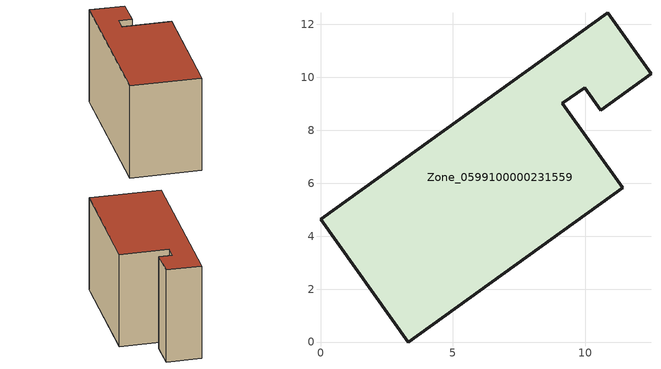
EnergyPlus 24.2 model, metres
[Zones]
Zone_0599100000231559
 floor ground (C_G): 3.31,0 0,4.63 10.84,12.43 12.48,10.13 10.58,8.76 9.98,9.61 9.12,9.01 11.41,5.82 z0
 wall outside (C_F): 9.98,9.61 10.58,8.76 12.48,10.13 10.84,12.43 0,4.63 3.31,0 11.41,5.82 9.12,9.01 9.98,9.61 z0:7.9
 roof outside (C_R): 3.31,0 11.41,5.82 9.12,9.01 9.98,9.61 10.58,8.76 12.48,10.13 10.84,12.43 0,4.63 z7.9
[BUILDING]
Pand.0599100000231559: North Axis=0; Terrain=City; Loads Convergence Tolerance Value=0.04; Temperature Convergence Tolerance Value=0.4; Solar Distribution=FullExterior; Maximum Number of Warmup Days=25; Minimum Number of Warmup Days=1
[Site:Location]
Rotterdam.The.Hague.AP_ZH_NLD Design_Conditions: Latitude=51.96; Longitude=4.45; Time Zone=1; Elevation=-4.5
[SITE:GROUNDTEMPERATURE:BUILDINGSURFACE]
18, 18, 18, 18, 18, 18, 18, 18, 18, 18, 18, 18
[MATERIAL] Thermal Absorptance=0.9; Solar Absorptance=0.7; Visible Absorptance=0.7
Name | Roughness | Thickness | Conductivity | Density | Specific Heat
G.TI.1975-1991 | MediumSmooth | 0.15 | 0.288461 | 540 | 1210
F.TI.1975-1991 | Rough | 0.3 | 0.230769 | 1920 | 840
R.TI.1975-1991 | MediumRough | 0.2 | 0.153846 | 1500 | 1000
[CONSTRUCTION]
C_G: G.TI.1975-1991
C_F: F.TI.1975-1991
C_R: R.TI.1975-1991
[ZONE]
Zone_0599100000231559: Type=1; Multiplier=1; Ceiling Height=Autocalculate; Volume=Autocalculate; Floor Area=autocalculate; Part of Total Floor Area=Yes
[ZONEINFILTRATION:DESIGNFLOWRATE]
Infil_Zone_0599100000231559: Zone or ZoneList or Space or SpaceList=Zone_0599100000231559; Schedule=AlwaysOn; Design Flow Rate Calculation Method=Flow/Area; Flow Rate per Floor Area=0.003; Constant Term Coefficient=1; Temperature Term Coefficient=0; Velocity Term Coefficient=0; Velocity Squared Term Coefficient=0
[HVACTEMPLATE:ZONE:IDEALLOADSAIRSYSTEM]
Zone_0599100000231559: Maximum Heating Supply Air Temperature=50; Minimum Cooling Supply Air Temperature=13; Maximum Heating Supply Air Humidity Ratio=0.0156; Minimum Cooling Supply Air Humidity Ratio=0.0077; Heating Limit=NoLimit; Cooling Limit=NoLimit; Dehumidification Control Type=ConstantSensibleHeatRatio; Cooling Sensible Heat Ratio=0.7; Dehumidification Setpoint=60; Humidification Control Type=None; Humidification Setpoint=30; Outdoor Air Method=None; Outdoor Air Flow Rate per Person=0.00944; Outdoor Air Flow Rate per Zone Floor Area=0; Outdoor Air Flow Rate per Zone=0; Demand Controlled Ventilation Type=None; Outdoor Air Economizer Type=NoEconomizer; Heat Recovery Type=None; Sensible Heat Recovery Effectiveness=0.7; Latent Heat Recovery Effectiveness=0.65
[ZONECONTROL:THERMOSTAT]
ThermostatControl_Zone_0599100000231559: Zone or ZoneList=Zone_0599100000231559; Control Type Schedule=DualSetpointControlType; Control 1=Thermostat_Zone_0599100000231559; Temperature Difference Between Cutout And Setpoint=0
[THERMOSTATSETPOINT:DUALSETPOINT]
Thermostat_Zone_0599100000231559: Heating Setpoint Temperature Schedule=HeatingSetpoint_Zone_0599100000231559; Cooling Setpoint Temperature Schedule=CoolingSetpoint_Zone_0599100000231559
[SCHEDULE:COMPACT]
HeatingSetpoint_Zone_0599100000231559: Through: 12/31, For: AllDays, Until: 24:00, 21
CoolingSetpoint_Zone_0599100000231559: Through: 12/31, For: AllDays, Until: 24:00, 24
DualSetpointControlType: Through: 12/31, For: AllDays, Until: 24:00, 4
AlwaysOn: Through: 12/31, For: AllDays, Until: 24:00, 1
